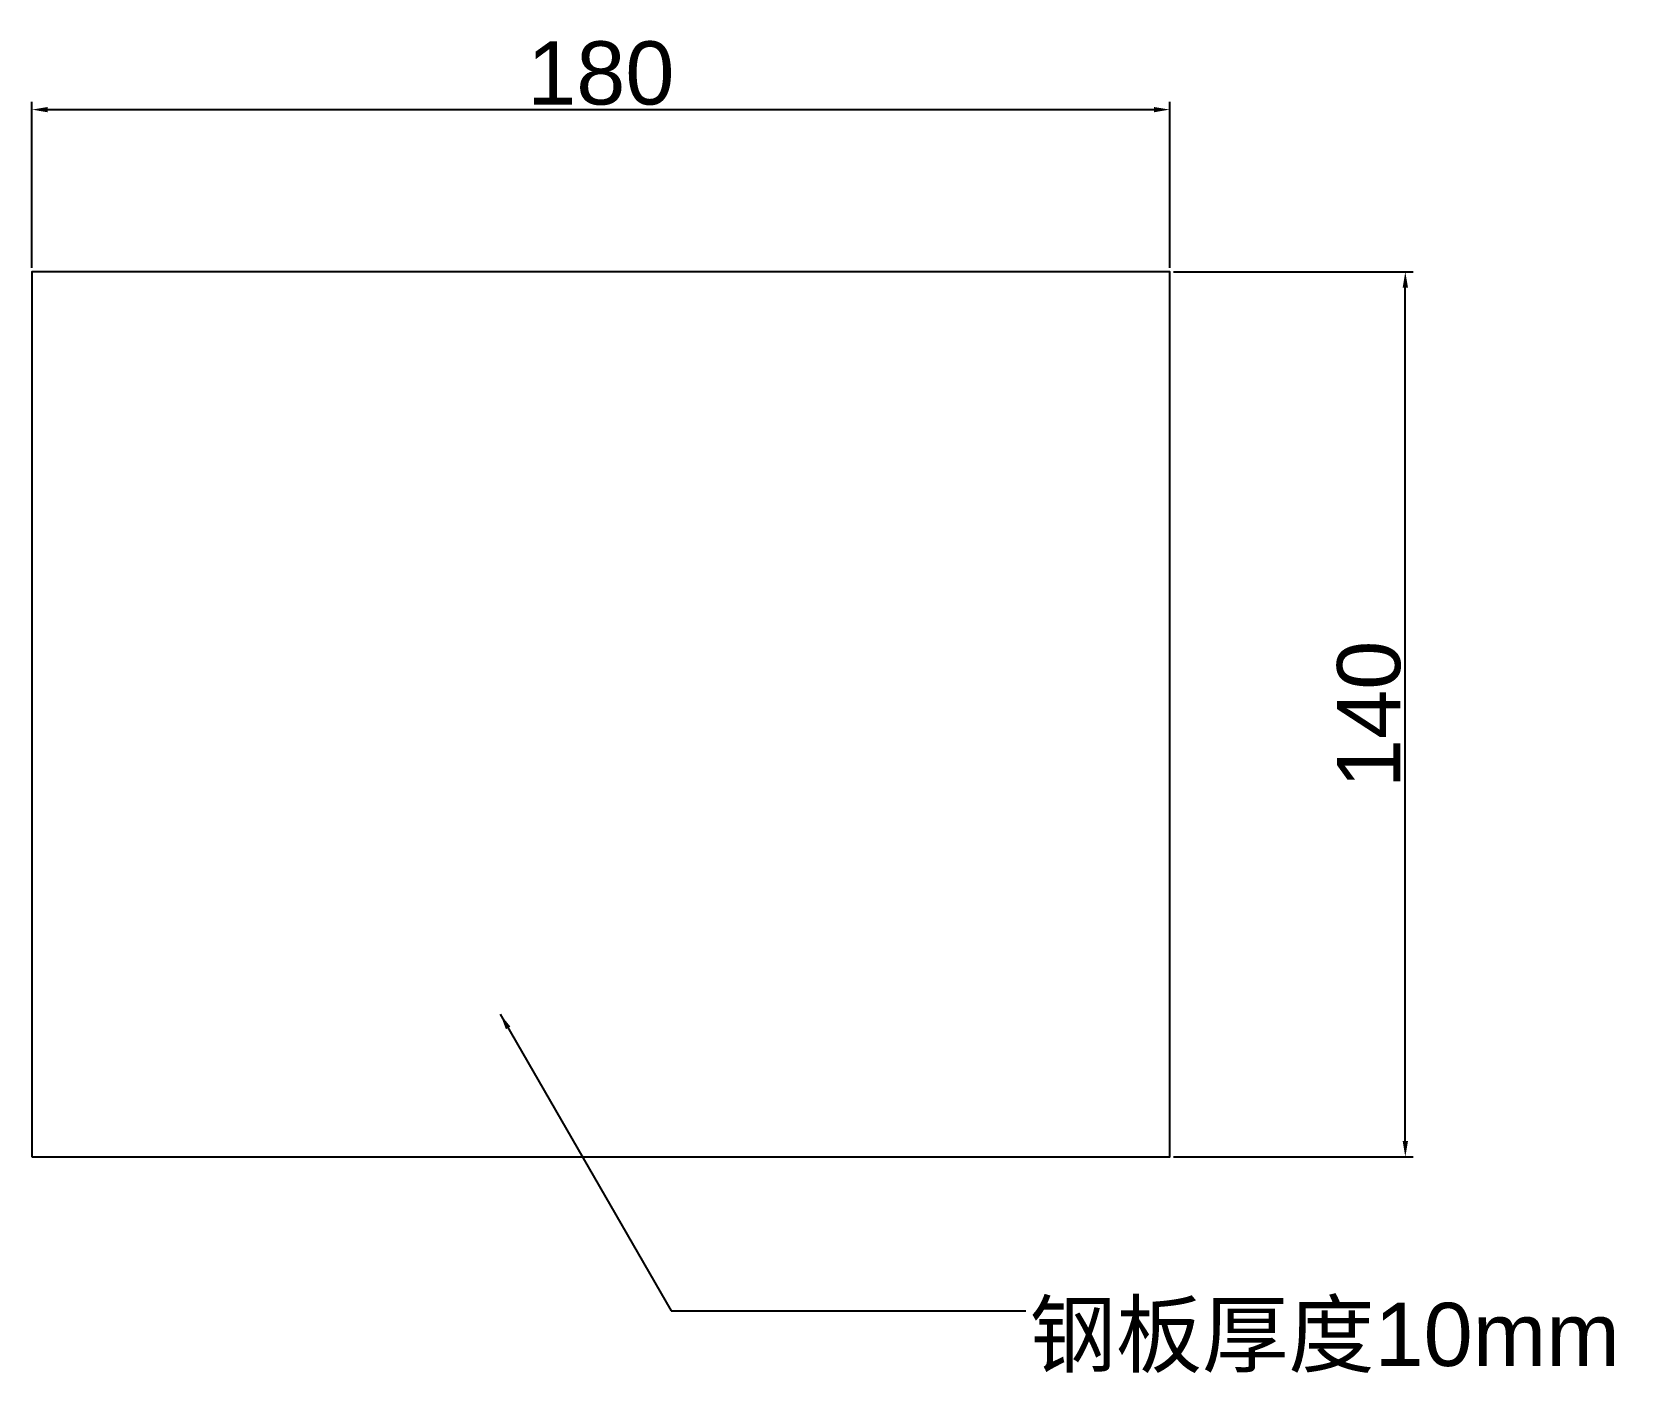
# Model space of a CAD drawing. Header units: millimetres. Extents: x 0 to 253, y -34 to 178.
import ezdxf

# ---------------------------------------------------------------- set-up
doc = ezdxf.new("R2010")
doc.units = ezdxf.units.MM
doc.styles.get("Standard").update_dxf_attribs({"font": 'arial.ttf'})
doc.dimstyles.new('ISO-25', dxfattribs={"dimtxt": 2.5, "dimasz": 2.5, "dimexe": 1.25, "dimexo": 0.625, "dimtad": 1, "dimtxsty": 'Standard', "dimcen": 2.5, "dimadec": 0, "dimazin": 0, "dimtfac": 1, "dimtmove": 0, "dimatfit": 3, "dimfxl": 1, "dimarcsym": 0})

# ---------------------------------------------------------------- blocks, each defined once
blk = doc.blocks.new('*D5')
at = {"color": 0, "lineweight": -2, "transparency": 16777216}
for p, q in [((0, 140.62), (0, 166.92)), ((180, 140.62), (180, 166.92)), ((2.5, 165.67), (177.5, 165.67))]:
    blk.add_line(p, q, dxfattribs=at)
at = {"color": 0, "transparency": 16777216}
for points in [[(2.5, 166.09), (2.5, 165.25), (0, 165.67)], [(177.5, 166.09), (177.5, 165.25), (180, 165.67)]]:
    blk.add_solid(points, dxfattribs=at)
at = {"layer": 'Defpoints', "color": 0, "transparency": 16777216}
for p in [(180, 165.67), (0, 140), (180, 140)]:
    blk.add_point(p, dxfattribs=at)
at = {"color": 0, "transparency": 16777216, "insert": (90, 171.4), "char_height": 10, "attachment_point": 5}
blk.add_mtext('180', dxfattribs=at)
blk = doc.blocks.new('*D6')
at = {"color": 0, "lineweight": -2, "transparency": 16777216}
for p, q in [((180.62, 140), (218.53, 140)), ((217.28, 2.5), (217.28, 137.5)), ((180.62, 0), (218.53, 0))]:
    blk.add_line(p, q, dxfattribs=at)
at = {"color": 0, "transparency": 16777216}
for points in [[(216.86, 137.5), (217.7, 137.5), (217.28, 140)], [(216.86, 2.5), (217.7, 2.5), (217.28, 0)]]:
    blk.add_solid(points, dxfattribs=at)
at = {"layer": 'Defpoints', "color": 0, "transparency": 16777216}
for p in [(180, 140), (217.28, 140), (180, 0)]:
    blk.add_point(p, dxfattribs=at)
at = {"color": 0, "transparency": 16777216, "insert": (211.55, 70), "char_height": 10, "attachment_point": 5, "rotation": 90}
blk.add_mtext('140', dxfattribs=at)

msp = doc.modelspace()

# ---------------------------------------------------------------- linework, layer by layer
at = {"color": 0}
msp.add_lwpolyline([(0, 0), (180, 0), (180, 140), (0, 140)], close=True, dxfattribs=at)

# ---------------------------------------------------------------- texts
at = {"color": 3, "insert": (157.847, -23.094), "char_height": 10, "width": 190.51664, "attachment_point": 1}
msp.add_mtext('{\\fSimSun|b0|i0|c134|p2;钢板厚度}10mm', dxfattribs=at)

# ---------------------------------------------------------------- dimensions: what is measured, and where the dimension line sits
at = {"color": 3}
dim = msp.add_linear_dim(base=(180, 165.669), p1=(0, 140), p2=(180, 140), dimstyle='ISO-25', override={"dimtxt": 10}, dxfattribs=at)
dim.commit()
dim.dimension.update_dxf_attribs({"geometry": '*D5', "text_midpoint": (90, 171.399)})
dim = msp.add_linear_dim(base=(217.281, 140), p1=(180, 0), p2=(180, 140), angle=90, dimstyle='ISO-25', override={"dimtxt": 10}, dxfattribs=at)
dim.commit()
dim.dimension.update_dxf_attribs({"geometry": '*D6', "text_midpoint": (211.55, 70)})

# ---------------------------------------------------------------- leaders
at = {"color": 3, "annotation_type": 0, "has_hookline": 1, "hookline_direction": 0, "text_width": 94.672}
msp.add_leader([(74.095, 22.563), (101.141, -24.344), (157.222, -24.344)], dimstyle='ISO-25', override={"dimgap": 0.625, "dimtad": 0}, dxfattribs=at)

doc.saveas('drawing.dxf')
